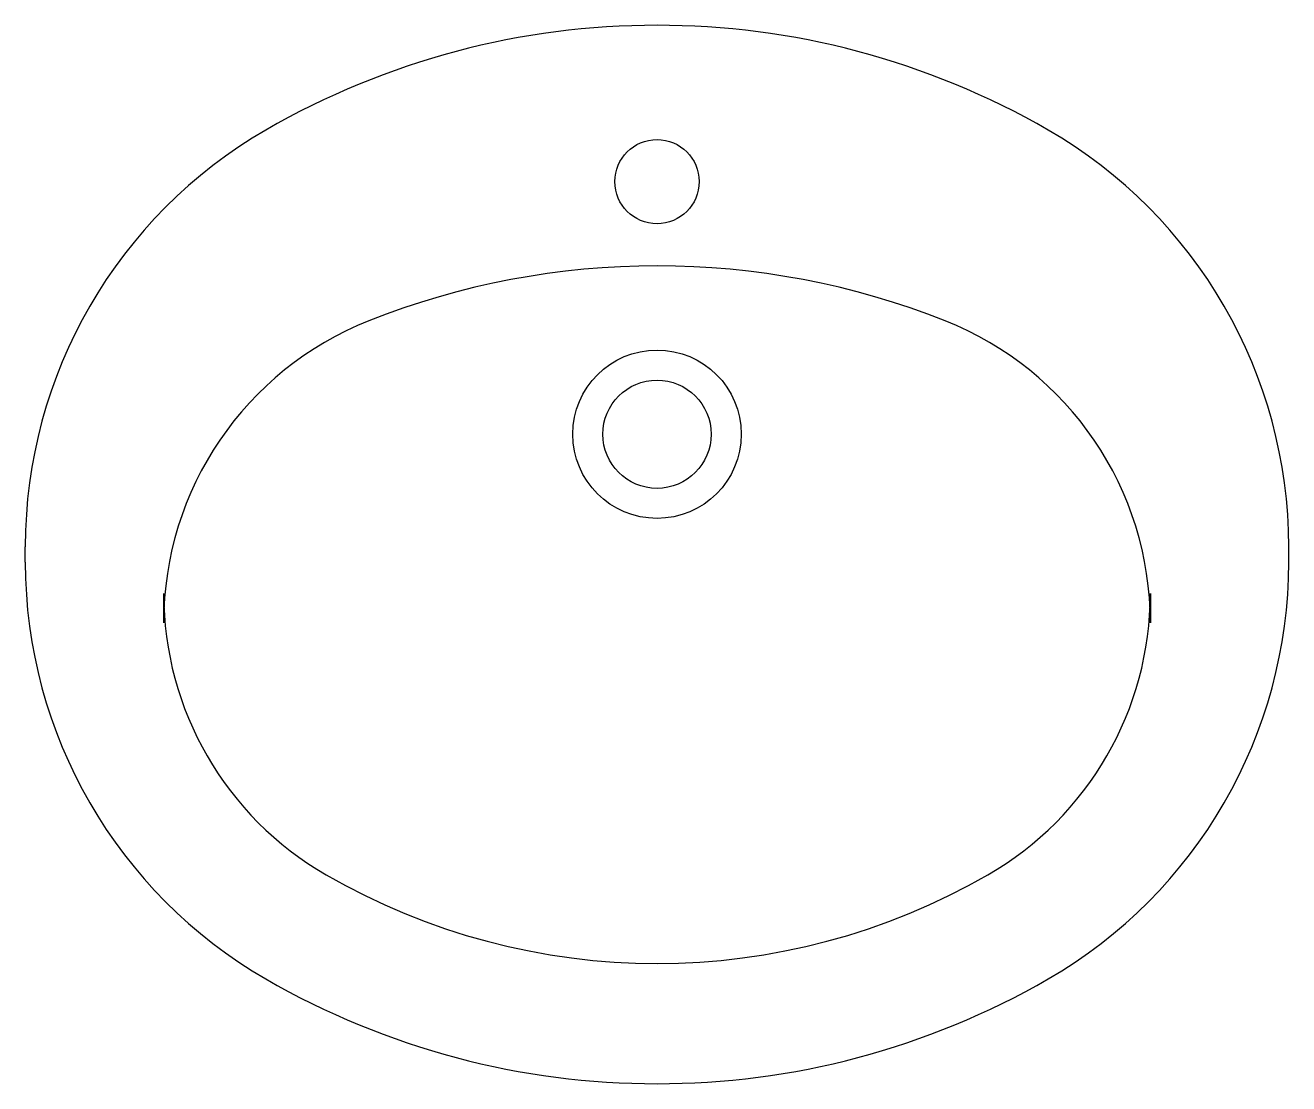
# Model space of a CAD drawing. Extents: x 553 to 1078, y 1369 to 1809.
import ezdxf

# ---------------------------------------------------------------- set-up
doc = ezdxf.new("R2010")
doc.units = 0
doc.header["$LTSCALE"] = 50
doc.layers.add('FINA', color=6, linetype='CONTINUOUS')
doc.layers.add('GROSSA', color=3, linetype='CONTINUOUS')

msp = doc.modelspace()

# ---------------------------------------------------------------- linework, layer by layer
at = {"layer": 'FINA', "color": 0, "linetype": 'CONTINUOUS'}
msp.add_circle((815.96, 1639.4), 35, dxfattribs=at)
at = {"layer": 'GROSSA', "color": 0, "linetype": 'CONTINUOUS'}
for p, q in [((553.46, 1586.15), (553.46, 1592.65)), ((1078.46, 1586.15), (1078.46, 1592.65)), ((610.96, 1573.16), (610.96, 1561.03)), ((1020.96, 1573.16), (1020.96, 1561.03))]:
    msp.add_line(p, q, dxfattribs=at)
for centre, radius in [((815.96, 1744.4), 17.5), ((815.96, 1639.4), 22.5)]:
    msp.add_circle(centre, radius, dxfattribs=at)
for centre, radius, start, end in [((815.96, 1484.4), 325, 60, 120), ((753.46, 1592.65), 200, 120, 180), ((878.46, 1592.65), 200, 0, 60), ((815.96, 1384.4), 325, 68.3817, 111.6183), ((745.96, 1561.03), 135, 111.6183, 180), ((885.96, 1561.03), 135, 0, 68.3817), ((753.46, 1586.15), 200, 180, 240), ((878.46, 1586.15), 200, 300, 0), ((745.96, 1573.16), 135, 180, 240), ((885.96, 1573.16), 135, 300, 0), ((815.96, 1694.4), 275, 240, 300), ((815.96, 1694.4), 325, 240, 300)]:
    msp.add_arc(centre, radius, start, end, dxfattribs=at)

doc.saveas('drawing.dxf')
